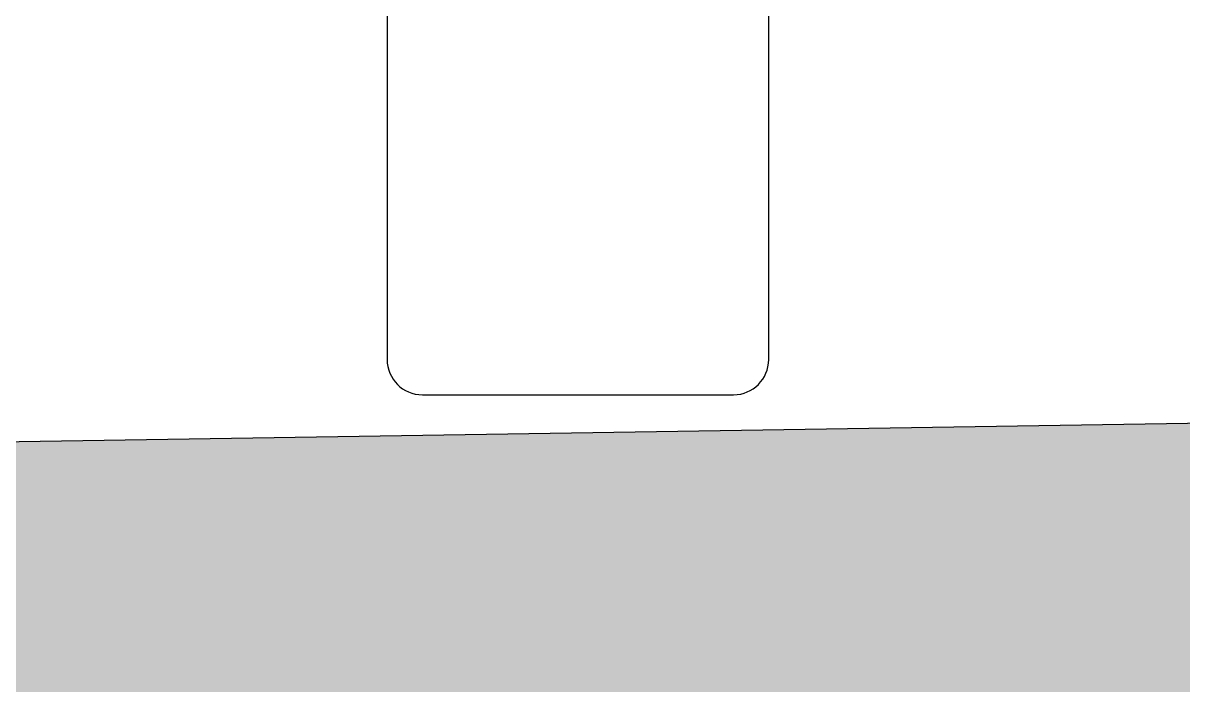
# Model space of a CAD drawing. Header units: millimetres. Extents: x 1111 to 1333, y -447 to -319.
# Drawn here: x 1278.959 to 1280.036, y -442.9 to -442.286 of the extents above; entities that cross this region are included whole.
import ezdxf

# ---------------------------------------------------------------- set-up
doc = ezdxf.new("R2010")
doc.units = ezdxf.units.MM
doc.layers.add('ARQ-HACHURA', color=253, linetype='Continuous')
doc.layers.add('ARQ-PENA-06', color=6, linetype='Continuous')

# ---------------------------------------------------------------- blocks, each defined once
blk = doc.blocks.new('scanne')
at = {"lineweight": -3}
for points in [[(-0.1772, 0.5426), (-0.1772, 0.0327)], [(0.1771, 0.0327), (0.1771, 0.3756)], [(-0.1445, 0), (0.1445, 0)]]:
    blk.add_lwpolyline(points, dxfattribs=at)
for centre, radius, start, end in [((-0.1444, 0.0329), 0.0329, 180.2548, 269.7452), ((0.1443, 0.0328), 0.0328, 270.3813, 359.7788)]:
    blk.add_arc(centre, radius, start, end, dxfattribs=at)

msp = doc.modelspace()

# ---------------------------------------------------------------- hatches: boundary and pattern name
at = {"layer": 'ARQ-HACHURA'}
h = msp.add_hatch(dxfattribs=at)
h.set_pattern_fill('EARTH', color=256, scale=0.035, angle=45)
h.set_pattern_definition([(45, (70.17412, -99.25588), (0, 0.314308964), [0.22225, -0.22225]), (45, (70.11519, -99.19695), (0, 0.314308964), [0.22225, -0.22225]), (45, (70.05625, -99.13802), (0, 0.314308964), [0.22225, -0.22225]), (135, (70.05625, -99.09873), (-0.314308964, 0), [0.22225, -0.22225]), (135, (70.11519, -99.0398), (-0.314308964, 0), [0.22225, -0.22225]), (135, (70.17412, -98.98086), (-0.314308964, 0), [0.22225, -0.22225])])
h.paths.add_polyline_path([(1306.0761, -442.4238), (1294.9761, -442.4238), (1272.0582, -442.7819), (1272.0248, -443.4238), (1306.0761, -443.4238)])

# ---------------------------------------------------------------- linework, layer by layer
at = {"layer": 'ARQ-PENA-06'}
msp.add_line((1272.0379, -442.7822), (1294.9761, -442.4238), dxfattribs=at)

# ---------------------------------------------------------------- block references
msp.add_blockref('scanne', (1279.4745, -442.6309))

doc.saveas('drawing.dxf')
